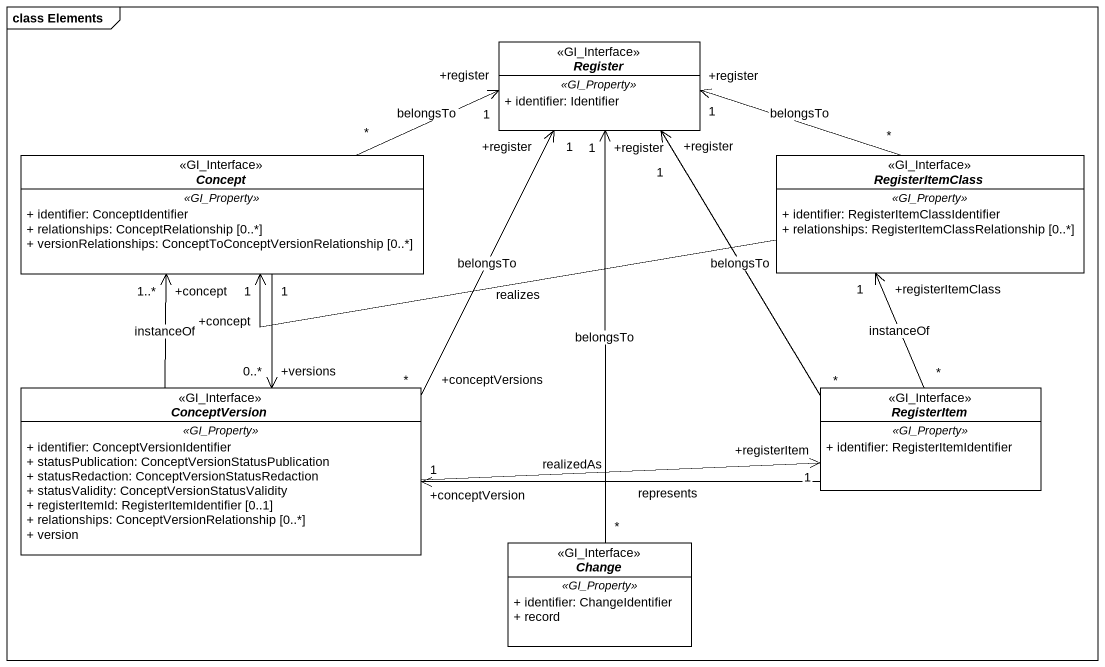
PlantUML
@startuml
mainframe class Elements
hide circle
hide empty members
skinparam classAttributeIconSize 0
interface Register <<GI_Interface>> #FFFFFF {
  .. <<GI_Property>> ..
  + identifier: Identifier
}
interface Concept <<GI_Interface>> #FFFFFF {
  .. <<GI_Property>> ..
  + identifier: ConceptIdentifier
  + relationships: ConceptRelationship [0..*]
  + versionRelationships: ConceptToConceptVersionRelationship [0..*]
}
interface RegisterItemClass <<GI_Interface>> #FFFFFF {
  .. <<GI_Property>> ..
  + identifier: RegisterItemClassIdentifier
  + relationships: RegisterItemClassRelationship [0..*]
}
interface ConceptVersion <<GI_Interface>> #FFFFFF {
  .. <<GI_Property>> ..
  + identifier: ConceptVersionIdentifier
  + statusPublication: ConceptVersionStatusPublication
  + statusRedaction: ConceptVersionStatusRedaction
  + statusValidity: ConceptVersionStatusValidity
  + registerItemId: RegisterItemIdentifier [0..1]
  + relationships: ConceptVersionRelationship [0..*]
  + version
}
interface RegisterItem <<GI_Interface>> #FFFFFF {
  .. <<GI_Property>> ..
  + identifier: RegisterItemIdentifier
}
interface Change <<GI_Interface>> #FFFFFF {
  .. <<GI_Property>> ..
  + identifier: ChangeIdentifier
  + record
}
Concept "*" -right-> "+register\n1" Register : belongsTo
Concept "1" --> "+versions\n0..*" ConceptVersion
RegisterItemClass "*" -left-> "+register\n1" Register : belongsTo
RegisterItemClass -left-> "+concept\n1" Concept : realizes
ConceptVersion "+conceptVersions\n*" -up-> "+register\n1" Register : belongsTo
ConceptVersion -up-> "+concept\n1..*" Concept : instanceOf
ConceptVersion -right-> "+registerItem\n1" RegisterItem : realizedAs
RegisterItem "*" -up-> "+register\n1" Register : belongsTo
RegisterItem "*" -up-> "+registerItemClass\n1" RegisterItemClass : instanceOf
RegisterItem -left-> "+conceptVersion\n1" ConceptVersion : represents
Change "*" -up-> "+register\n1" Register : belongsTo
@enduml
